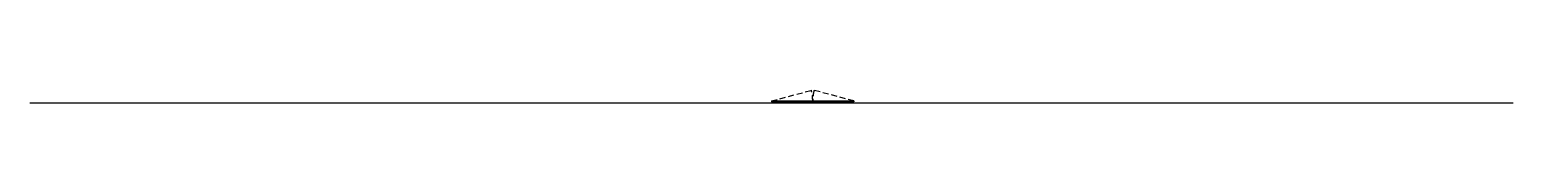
# Model space of a CAD drawing. Units: millimetres at full size, sheet at 1:100. Extents: x -15551 to 15061, y -3490 to -3235.
import ezdxf

# ---------------------------------------------------------------- set-up
doc = ezdxf.new("R2010")
doc.units = ezdxf.units.MM
doc.header["$LTSCALE"] = 100
doc.linetypes.add('DASHED1', pattern=[1.8, 1.2, -0.6])
doc.layers.add('0-0', color=7, linetype='Continuous')

msp = doc.modelspace()

# ---------------------------------------------------------------- linework, layer by layer
at = {"layer": '0-0', "color": 4, "linetype": 'DASHED1'}
for p, q in [((-244.9, -3454.8), (576.1, -3234.8)), ((1455.1, -3454.8), (634.1, -3234.8))]:
    msp.add_line(p, q, dxfattribs=at)
at = {"layer": '0-0'}
for p, q in [((-15551, -3489.8), (15061.2, -3489.8)), ((605.1, -3474.8), (1455.1, -3474.8))]:
    msp.add_line(p, q, dxfattribs=at)
for points in [[(-244.9, -3454.8), (-244.9, -3474.8), (605.1, -3474.8)], [(-244.9, -3454.8), (605.1, -3454.8), (605.1, -3474.8)], [(605.1, -3454.8), (1455.1, -3454.8), (1455.1, -3474.8)]]:
    msp.add_lwpolyline(points, dxfattribs=at)
at = {"layer": '0-0', "color": 4, "linetype": 'DASHED1'}
for centre, start, end in [((-244.9, -3454.8), 0, 15), ((1455.1, -3454.8), 165, 180)]:
    msp.add_arc(centre, 850, start, end, dxfattribs=at)

doc.saveas('drawing.dxf')
